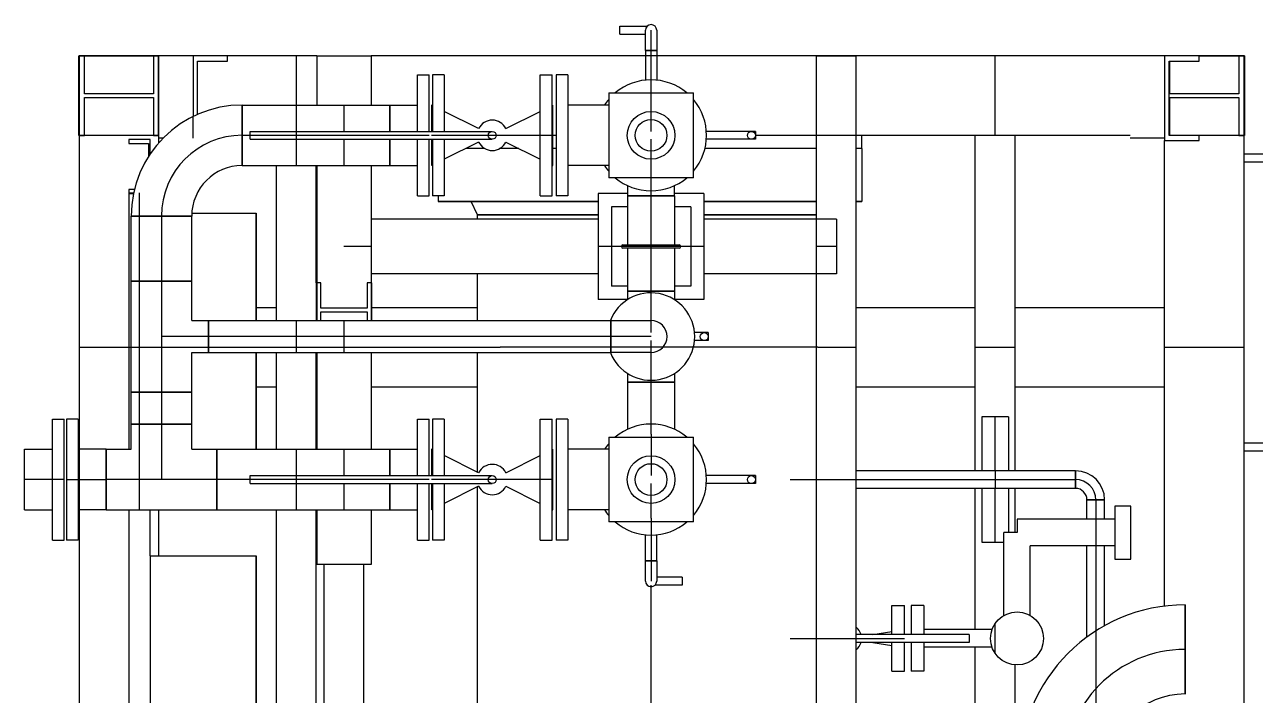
# Model space of a CAD drawing. Header units: inches. Extents: x 517790 to 538444, y 301815 to 302461.
# Drawn here: x 517886.269 to 517888.671, y 302332.528 to 302333.837 of the extents above; entities that cross this region are included whole.
import ezdxf

# ---------------------------------------------------------------- set-up
doc = ezdxf.new("R2010")
doc.units = ezdxf.units.IN
doc.header["$MEASUREMENT"] = 0
doc.layers.add('硅胶总平面底图 工艺装置区', color=253, linetype='Continuous')

msp = doc.modelspace()

# ---------------------------------------------------------------- linework, layer by layer
at = {"layer": '硅胶总平面底图 工艺装置区', "color": 253, "linetype": 'Continuous', "lineweight": -3}
for p, q in [((517887.4308, 302333.818), (517887.4308, 302333.8335)), ((517887.4308, 302333.8335), (517887.484, 302333.8335)), ((517887.4808, 302333.7864), (517887.4808, 302333.8258)), ((517887.4918, 302333.7864), (517887.4918, 302333.8258)), ((517887.5028, 302333.8258), (517887.5028, 302333.7864)), ((517887.4308, 302333.818), (517887.4808, 302333.818)), ((517886.3748, 302333.7758), (517886.3758, 302333.7758)), ((517886.3748, 302333.7758), (517886.3758, 302333.7758)), ((517886.3748, 302333.6208), (517886.3748, 302333.7758)), ((517886.3748, 302333.7758), (517886.3748, 302333.6208)), ((517886.3758, 302333.7758), (517886.3758, 302333.6208)), ((517886.3862, 302333.7758), (517886.3758, 302333.7758)), ((517886.3758, 302333.7758), (517886.3758, 302333.0082)), ((517886.3758, 302333.7758), (517886.5308, 302333.7758)), ((517886.5308, 302333.7758), (517886.3758, 302333.7758)), ((517886.3758, 302333.6208), (517886.3758, 302333.7758)), ((517886.3862, 302333.7019), (517886.3862, 302333.7758)), ((517886.5205, 302333.7758), (517886.5205, 302333.7019)), ((517886.5308, 302333.7758), (517886.5205, 302333.7758)), ((517886.5308, 302333.6208), (517886.5308, 302333.7758)), ((517886.5308, 302333.7758), (517886.5308, 302333.606)), ((517886.598, 302333.7758), (517886.5308, 302333.7758)), ((517886.598, 302333.7758), (517886.598, 302333.6576)), ((517886.6652, 302333.7758), (517886.598, 302333.7758)), ((517886.6652, 302333.7655), (517886.6652, 302333.7758)), ((517886.8392, 302333.7758), (517886.6652, 302333.7758)), ((517886.7995, 302333.5618), (517886.7995, 302333.7758)), ((517886.8392, 302333.7758), (517886.8392, 302333.6799)), ((517886.8392, 302333.7758), (517886.9458, 302333.7758)), ((517886.9458, 302333.7758), (517886.9458, 302333.6799)), ((517887.4808, 302333.7758), (517886.9458, 302333.7758)), ((517887.4808, 302333.7864), (517887.5028, 302333.7864)), ((517887.4918, 302333.7864), (517887.4808, 302333.7864)), ((517887.4808, 302333.7864), (517887.4808, 302333.7285)), ((517887.5028, 302333.7758), (517887.4808, 302333.7758)), ((517887.4918, 302333.7864), (517887.4918, 302333.7864)), ((517887.4918, 302333.7864), (517887.4918, 302333.7864)), ((517887.4918, 302333.7291), (517887.4918, 302333.7864)), ((517887.5028, 302333.7864), (517887.4918, 302333.7864)), ((517887.5028, 302333.7864), (517887.5028, 302333.7285)), ((517888.427, 302333.7758), (517887.5028, 302333.7758)), ((517887.8147, 302331.8952), (517887.8147, 302333.7758)), ((517887.8147, 302333.7758), (517887.8922, 302333.7758)), ((517887.8922, 302331.8952), (517887.8922, 302333.7758)), ((517888.1635, 302333.6208), (517888.1635, 302333.7758)), ((517888.4941, 302333.7758), (517888.427, 302333.7758)), ((517888.4941, 302333.7758), (517888.4941, 302333.6105)), ((517888.5613, 302333.7758), (517888.4941, 302333.7758)), ((517888.5613, 302333.7655), (517888.5613, 302333.7758)), ((517888.5613, 302333.7758), (517888.6491, 302333.7758)), ((517888.6491, 302333.7758), (517888.5613, 302333.7758)), ((517888.6388, 302333.7758), (517888.6388, 302333.7019)), ((517888.6491, 302333.7758), (517888.6388, 302333.7758)), ((517888.6491, 302333.6208), (517888.6491, 302333.7758)), ((517888.6491, 302333.7758), (517888.6502, 302333.7758)), ((517888.6502, 302333.7758), (517888.6491, 302333.7758)), ((517888.6491, 302332.7047), (517888.6491, 302333.7758)), ((517888.6491, 302333.7758), (517888.6491, 302333.6208)), ((517888.6502, 302333.7758), (517888.6502, 302333.6208)), ((517888.6502, 302333.7758), (517888.6502, 302333.6208)), ((517886.6068, 302333.6617), (517886.6068, 302333.7655)), ((517886.6068, 302333.7655), (517886.6652, 302333.7655)), ((517888.5029, 302333.6208), (517888.5029, 302333.7655)), ((517888.5029, 302333.7655), (517888.5613, 302333.7655)), ((517888.5045, 302333.7019), (517888.5045, 302333.7655)), ((517887.0358, 302333.6286), (517887.0358, 302333.7389)), ((517887.0358, 302333.7389), (517887.0588, 302333.7389)), ((517887.0588, 302333.6286), (517887.0588, 302333.7389)), ((517887.065, 302333.7389), (517887.065, 302333.6286)), ((517887.088, 302333.7389), (517887.065, 302333.7389)), ((517887.088, 302333.7389), (517887.088, 302333.6286)), ((517887.2756, 302333.6208), (517887.2756, 302333.7389)), ((517887.2756, 302333.7389), (517887.2986, 302333.7389)), ((517887.2986, 302333.6208), (517887.2986, 302333.7389)), ((517887.3064, 302333.7389), (517887.3064, 302333.6208)), ((517887.3294, 302333.7389), (517887.3064, 302333.7389)), ((517887.3294, 302333.7389), (517887.3294, 302333.6208)), ((517887.4918, 302333.6962), (517887.4918, 302333.7291)), ((517886.5205, 302333.7019), (517886.3862, 302333.7019)), ((517887.4091, 302333.7035), (517887.4091, 302333.5382)), ((517887.4091, 302333.7035), (517887.5745, 302333.7035)), ((517887.5745, 302333.5382), (517887.5745, 302333.7035)), ((517888.6388, 302333.7019), (517888.5045, 302333.7019)), ((517886.3862, 302333.6208), (517886.3862, 302333.6947)), ((517886.3862, 302333.6947), (517886.5205, 302333.6947)), ((517886.5205, 302333.6947), (517886.5205, 302333.6208)), ((517886.6937, 302333.6799), (517886.6937, 302333.6208)), ((517886.6937, 302333.6799), (517886.9817, 302333.6799)), ((517886.6937, 302333.5618), (517886.6937, 302333.6799)), ((517886.8925, 302333.6799), (517886.8925, 302333.6286)), ((517886.9817, 302333.6286), (517886.9817, 302333.6799)), ((517886.9817, 302333.6799), (517887.0358, 302333.6799)), ((517886.9817, 302333.6799), (517886.9817, 302333.6286)), ((517887.0634, 302333.6799), (517887.0634, 302333.6286)), ((517887.065, 302333.6791), (517887.0634, 302333.6799)), ((517887.2986, 302333.6791), (517887.3002, 302333.6799)), ((517887.3002, 302333.5618), (517887.3002, 302333.6799)), ((517887.4091, 302333.6799), (517887.3294, 302333.6799)), ((517887.4918, 302333.6962), (517887.4918, 302333.6961)), ((517887.4918, 302333.6286), (517887.4918, 302333.6961)), ((517887.4918, 302333.6961), (517887.4918, 302333.6961)), ((517888.5045, 302333.6208), (517888.5045, 302333.6947)), ((517888.5045, 302333.6947), (517888.6388, 302333.6947)), ((517888.6388, 302333.6947), (517888.6388, 302333.6208)), ((517886.598, 302333.6154), (517886.598, 302333.6576)), ((517887.1553, 302333.634), (517887.088, 302333.6676)), ((517887.2083, 302333.634), (517887.2756, 302333.6676)), ((517886.7094, 302333.6208), (517886.7094, 302333.6286)), ((517886.7094, 302333.6286), (517887.1818, 302333.6286)), ((517887.6954, 302333.6286), (517887.5998, 302333.6286)), ((517887.6954, 302333.6286), (517887.6954, 302333.6208)), ((517886.3758, 302333.6208), (517886.3748, 302333.6208)), ((517886.3748, 302333.6208), (517886.3758, 302333.6208)), ((517886.3758, 302333.6208), (517886.3862, 302333.6208)), ((517886.5308, 302333.6208), (517886.3758, 302333.6208)), ((517886.4727, 302333.6125), (517886.4727, 302333.6048)), ((517886.5141, 302333.6125), (517886.4727, 302333.6125)), ((517886.4727, 302333.6048), (517886.5109, 302333.6048)), ((517886.5109, 302333.6048), (517886.5109, 302333.5793)), ((517886.5141, 302333.5843), (517886.5141, 302333.6125)), ((517886.5205, 302333.6208), (517886.5308, 302333.6208)), ((517886.5395, 302333.6154), (517886.5308, 302333.6154)), ((517886.7094, 302333.6208), (517886.6937, 302333.6208)), ((517886.6937, 302333.6208), (517886.6937, 302333.5618)), ((517886.6937, 302333.6208), (517886.6937, 302333.6208)), ((517886.6937, 302333.6208), (517886.6937, 302333.6208)), ((517886.7094, 302333.6131), (517886.7094, 302333.6208)), ((517886.9817, 302333.6208), (517886.7094, 302333.6208)), ((517886.7094, 302333.6131), (517887.1818, 302333.6131)), ((517886.8925, 302333.6131), (517886.8925, 302333.5618)), ((517887.0588, 302333.6208), (517886.9817, 302333.6208)), ((517886.9817, 302333.5618), (517886.9817, 302333.6131)), ((517886.9817, 302333.6131), (517886.9817, 302333.5618)), ((517887.0358, 302333.5027), (517887.0358, 302333.6131)), ((517887.0588, 302333.5027), (517887.0588, 302333.6131)), ((517887.3002, 302333.6208), (517887.0634, 302333.6208)), ((517887.0634, 302333.6131), (517887.0634, 302333.5618)), ((517887.065, 302333.6131), (517887.065, 302333.5027)), ((517887.088, 302333.6131), (517887.088, 302333.5027)), ((517887.1553, 302333.6076), (517887.088, 302333.574)), ((517887.2083, 302333.6076), (517887.2756, 302333.574)), ((517887.2756, 302333.5027), (517887.2756, 302333.6208)), ((517887.2986, 302333.5027), (517887.2986, 302333.6208)), ((517887.3064, 302333.6208), (517887.3002, 302333.6208)), ((517887.3064, 302333.6208), (517887.3064, 302333.5027)), ((517887.3294, 302333.6208), (517887.3294, 302333.5027)), ((517887.4918, 302333.5126), (517887.4918, 302333.6131)), ((517887.6954, 302333.6131), (517887.5998, 302333.6131)), ((517887.6954, 302333.6208), (517887.6954, 302333.6131)), ((517888.427, 302333.6208), (517887.6954, 302333.6208)), ((517887.9032, 302333.595), (517887.9032, 302333.6208)), ((517888.1247, 302332.9664), (517888.1247, 302333.6208)), ((517888.2022, 302332.9664), (517888.2022, 302333.6208)), ((517888.4941, 302333.6154), (517888.427, 302333.6154)), ((517888.4941, 302333.6105), (517888.5613, 302333.6105)), ((517888.4941, 302332.7023), (517888.4941, 302333.6105)), ((517888.5613, 302333.6208), (517888.5029, 302333.6208)), ((517888.5613, 302333.6105), (517888.5613, 302333.6208)), ((517888.6491, 302333.6208), (517888.5613, 302333.6208)), ((517888.6388, 302333.6208), (517888.6491, 302333.6208)), ((517888.6502, 302333.6208), (517888.6491, 302333.6208)), ((517888.6502, 302333.6208), (517888.6491, 302333.6208)), ((517887.1674, 302333.595), (517887.13, 302333.595)), ((517887.1674, 302333.595), (517887.13, 302333.595)), ((517887.2336, 302333.595), (517887.1962, 302333.595)), ((517887.2336, 302333.595), (517887.1962, 302333.595)), ((517887.3064, 302333.595), (517887.3002, 302333.595)), ((517887.3064, 302333.595), (517887.3002, 302333.595)), ((517887.8147, 302333.595), (517887.597, 302333.595)), ((517887.8147, 302333.595), (517887.597, 302333.595)), ((517887.9032, 302333.595), (517887.8922, 302333.595)), ((517887.9032, 302333.595), (517887.8922, 302333.595)), ((517887.9032, 302333.595), (517887.9032, 302333.4917)), ((517888.6491, 302333.5846), (517888.7059, 302333.5846)), ((517886.6937, 302333.5618), (517886.9817, 302333.5618)), ((517886.7607, 302333.2593), (517886.7607, 302333.5618)), ((517886.8382, 302333.3331), (517886.8382, 302333.5618)), ((517886.8392, 302333.5618), (517886.8392, 302333.2593)), ((517886.9458, 302333.5618), (517886.9458, 302333.2593)), ((517886.9817, 302333.5618), (517887.0358, 302333.5618)), ((517887.065, 302333.5626), (517887.0634, 302333.5618)), ((517887.2986, 302333.5626), (517887.3002, 302333.5618)), ((517887.4091, 302333.5618), (517887.3294, 302333.5618)), ((517888.6491, 302333.5689), (517888.7423, 302333.5689)), ((517887.5745, 302333.5382), (517887.4091, 302333.5382)), ((517886.4835, 302333.5153), (517886.4727, 302333.5153)), ((517886.4727, 302333.5153), (517886.4727, 302333.5076)), ((517886.4727, 302333.5084), (517886.4819, 302333.5084)), ((517886.4727, 302333.5084), (517886.4727, 302333.0082)), ((517886.4727, 302333.5076), (517886.4817, 302333.5076)), ((517886.4934, 302333.3363), (517886.4934, 302333.5084)), ((517887.4459, 302333.5072), (517887.3885, 302333.5072)), ((517887.3885, 302333.5072), (517887.3885, 302333.3005)), ((517887.4459, 302333.5228), (517887.4459, 302333.5027)), ((517887.4918, 302333.5027), (517887.4918, 302333.5126)), ((517887.5377, 302333.5027), (517887.5377, 302333.5228)), ((517887.5951, 302333.5072), (517887.5377, 302333.5072)), ((517887.5951, 302333.5072), (517887.5951, 302333.3005)), ((517887.0358, 302333.5027), (517887.0588, 302333.5027)), ((517887.088, 302333.5027), (517887.065, 302333.5027)), ((517887.0766, 302333.5027), (517887.0766, 302333.4917)), ((517887.3885, 302333.4917), (517887.0766, 302333.4917)), ((517887.0766, 302333.4917), (517887.3885, 302333.4917)), ((517887.1529, 302333.4658), (517887.1405, 302333.4917)), ((517887.2756, 302333.5027), (517887.2986, 302333.5027)), ((517887.3294, 302333.5027), (517887.3064, 302333.5027)), ((517887.5377, 302333.5027), (517887.4459, 302333.5027)), ((517887.4459, 302333.5027), (517887.4459, 302333.4069)), ((517887.4459, 302333.5027), (517887.4918, 302333.5027)), ((517887.4918, 302333.4069), (517887.4918, 302333.5027)), ((517887.4918, 302333.5027), (517887.4918, 302333.5027)), ((517887.4918, 302333.5027), (517887.4918, 302333.5027)), ((517887.4918, 302333.5027), (517887.5377, 302333.5027)), ((517887.5377, 302333.5027), (517887.5377, 302333.4069)), ((517887.8147, 302333.4917), (517887.5951, 302333.4917)), ((517887.5951, 302333.4917), (517887.8147, 302333.4917)), ((517887.9032, 302333.4917), (517887.8922, 302333.4917)), ((517887.8922, 302333.4917), (517887.9032, 302333.4917)), ((517886.4772, 302333.4634), (517886.5953, 302333.4634)), ((517886.4772, 302333.3363), (517886.4772, 302333.4634)), ((517886.5953, 302333.4634), (517886.4772, 302333.4634)), ((517886.5362, 302333.4634), (517886.5362, 302333.3363)), ((517886.5362, 302333.4634), (517886.5362, 302333.4634)), ((517886.5362, 302333.4634), (517886.5362, 302333.4634)), ((517886.5953, 302333.3363), (517886.5953, 302333.4634)), ((517886.5954, 302333.4687), (517886.7208, 302333.4687)), ((517886.5954, 302333.4687), (517886.7208, 302333.4687)), ((517886.7208, 302333.2593), (517886.7208, 302333.4687)), ((517886.7208, 302333.4687), (517886.7208, 302333.2593)), ((517887.1529, 302333.4658), (517887.3885, 302333.4658)), ((517887.3885, 302333.4658), (517887.1529, 302333.4658)), ((517887.1529, 302333.4571), (517887.1529, 302333.4658)), ((517887.4459, 302333.4813), (517887.4143, 302333.4813)), ((517887.4143, 302333.4813), (517887.4143, 302333.3263)), ((517887.5693, 302333.4813), (517887.5377, 302333.4813)), ((517887.5693, 302333.4813), (517887.5693, 302333.3263)), ((517887.5951, 302333.4658), (517887.8147, 302333.4658)), ((517887.8147, 302333.4658), (517887.5951, 302333.4658)), ((517887.3885, 302333.4571), (517886.9458, 302333.4571)), ((517887.8535, 302333.4571), (517887.5951, 302333.4571)), ((517887.8535, 302333.4571), (517887.8535, 302333.3506)), ((517886.9458, 302333.4038), (517886.8925, 302333.4038)), ((517887.5951, 302333.4038), (517887.3885, 302333.4038)), ((517887.437, 302333.4069), (517887.5466, 302333.4069)), ((517887.5466, 302333.4007), (517887.437, 302333.4007)), ((517887.4459, 302333.4007), (517887.4459, 302333.3169)), ((517887.4918, 302333.4007), (517887.4918, 302333.4069)), ((517887.4918, 302333.3169), (517887.4918, 302333.4007)), ((517887.5377, 302333.4007), (517887.5377, 302333.3169)), ((517887.8535, 302333.4038), (517887.8147, 302333.4038)), ((517887.3885, 302333.3506), (517886.9458, 302333.3506)), ((517887.1529, 302333.2593), (517887.1529, 302333.3506)), ((517887.8535, 302333.3506), (517887.5951, 302333.3506)), ((517886.4772, 302333.3363), (517886.5953, 302333.3363)), ((517886.5953, 302333.3363), (517886.4772, 302333.3363)), ((517886.4772, 302333.12), (517886.4772, 302333.3363)), ((517886.4934, 302333.0573), (517886.4934, 302333.3363)), ((517886.5141, 302333.3363), (517886.5141, 302333.3363)), ((517886.5141, 302333.3363), (517886.5141, 302333.3363)), ((517886.5362, 302333.3363), (517886.5362, 302333.3363)), ((517886.5362, 302333.3363), (517886.5362, 302333.12)), ((517886.5953, 302333.2593), (517886.5953, 302333.3363)), ((517886.8379, 302333.3331), (517886.8379, 302333.2593)), ((517886.847, 302333.3331), (517886.8379, 302333.3331)), ((517886.847, 302333.2835), (517886.847, 302333.3331)), ((517886.9471, 302333.3331), (517886.938, 302333.3331)), ((517886.938, 302333.3331), (517886.938, 302333.2835)), ((517886.9471, 302333.2593), (517886.9471, 302333.3331)), ((517887.4459, 302333.3263), (517887.4143, 302333.3263)), ((517887.5377, 302333.3169), (517887.4459, 302333.3169)), ((517887.4459, 302333.3169), (517887.4918, 302333.3169)), ((517887.4459, 302333.3169), (517887.4459, 302333.3)), ((517887.4918, 302333.3169), (517887.4918, 302333.3169)), ((517887.4918, 302333.3169), (517887.4918, 302333.3169)), ((517887.4918, 302333.3135), (517887.4918, 302333.3169)), ((517887.4918, 302333.3169), (517887.5377, 302333.3169)), ((517887.5693, 302333.3263), (517887.5377, 302333.3263)), ((517887.5377, 302333.3169), (517887.5377, 302333.3)), ((517887.4459, 302333.3005), (517887.3885, 302333.3005)), ((517887.4918, 302333.2359), (517887.4918, 302333.3135)), ((517887.5951, 302333.3005), (517887.5377, 302333.3005)), ((517886.7208, 302333.285), (517886.7607, 302333.285)), ((517886.938, 302333.2835), (517886.847, 302333.2835)), ((517886.847, 302333.2593), (517886.847, 302333.2762)), ((517886.847, 302333.2762), (517886.938, 302333.2762)), ((517886.938, 302333.2762), (517886.938, 302333.2593)), ((517886.9471, 302333.285), (517887.1529, 302333.285)), ((517887.8922, 302333.285), (517888.1247, 302333.285)), ((517888.2022, 302333.285), (517888.4941, 302333.285)), ((517886.5953, 302333.2593), (517886.6281, 302333.2593)), ((517886.6281, 302333.2593), (517886.6281, 302333.197)), ((517886.6281, 302333.2593), (517887.4131, 302333.2593)), ((517886.6281, 302333.197), (517886.6281, 302333.2593)), ((517886.7995, 302333.197), (517886.7995, 302333.2593)), ((517886.8925, 302333.2593), (517886.8925, 302333.197)), ((517887.4131, 302333.197), (517887.4131, 302333.2593)), ((517887.4131, 302333.2593), (517887.4918, 302333.2593)), ((517887.4131, 302333.2593), (517887.4131, 302333.197)), ((517886.6281, 302333.2282), (517886.5362, 302333.2282)), ((517887.4131, 302333.2282), (517886.6281, 302333.2282)), ((517886.6281, 302333.2282), (517886.6281, 302333.2282)), ((517887.4131, 302333.2282), (517887.4131, 302333.2282)), ((517887.4131, 302333.2282), (517887.4131, 302333.2282)), ((517887.4918, 302333.2282), (517887.4131, 302333.2282)), ((517887.4918, 302333.1429), (517887.4918, 302333.2204)), ((517887.6034, 302333.2359), (517887.5768, 302333.2359)), ((517887.6034, 302333.2204), (517887.5768, 302333.2204)), ((517887.6034, 302333.2359), (517887.6034, 302333.2282)), ((517887.6034, 302333.2282), (517887.6034, 302333.2204)), ((517886.3758, 302333.2075), (517887.1973, 302333.2075)), ((517886.5953, 302333.12), (517886.5953, 302333.197)), ((517886.5953, 302333.197), (517886.6281, 302333.197)), ((517886.6281, 302333.197), (517887.4131, 302333.197)), ((517886.7208, 302333.0082), (517886.7208, 302333.197)), ((517886.7208, 302333.197), (517886.7208, 302333.0082)), ((517886.7607, 302333.0082), (517886.7607, 302333.197)), ((517886.8382, 302333.0082), (517886.8382, 302333.197)), ((517886.8392, 302333.197), (517886.8392, 302333.0082)), ((517886.9458, 302333.197), (517886.9458, 302333.0082)), ((517887.1529, 302332.9636), (517887.1529, 302333.197)), ((517887.8173, 302333.2075), (517887.1973, 302333.2075)), ((517887.4918, 302333.197), (517887.4131, 302333.197)), ((517887.8173, 302333.2075), (517887.8922, 302333.2075)), ((517888.1247, 302333.2075), (517888.2022, 302333.2075)), ((517888.4941, 302333.2075), (517888.6491, 302333.2075)), ((517887.4459, 302333.1563), (517887.4459, 302333.1395)), ((517887.5377, 302333.1563), (517887.5377, 302333.1395)), ((517886.7208, 302333.13), (517886.7607, 302333.13)), ((517886.8382, 302333.13), (517886.8392, 302333.13)), ((517886.9458, 302333.13), (517887.1529, 302333.13)), ((517887.5377, 302333.1395), (517887.4459, 302333.1395)), ((517887.4459, 302333.1395), (517887.4459, 302333.0472)), ((517887.4459, 302333.1395), (517887.4918, 302333.1395)), ((517887.4918, 302333.1395), (517887.4918, 302333.1429)), ((517887.4918, 302333.0574), (517887.4918, 302333.1395)), ((517887.4918, 302333.1395), (517887.4918, 302333.1395)), ((517887.4918, 302333.1395), (517887.5377, 302333.1395)), ((517887.5377, 302333.1395), (517887.5377, 302333.0472)), ((517887.8922, 302333.13), (517888.1247, 302333.13)), ((517888.2022, 302333.13), (517888.4941, 302333.13)), ((517886.5953, 302333.12), (517886.4772, 302333.12)), ((517886.4772, 302333.12), (517886.5953, 302333.12)), ((517886.4772, 302333.0573), (517886.4772, 302333.12)), ((517886.5362, 302333.12), (517886.5362, 302333.1201)), ((517886.5362, 302333.12), (517886.5362, 302333.12)), ((517886.5362, 302333.12), (517886.5362, 302333.0573)), ((517886.5953, 302333.0573), (517886.5953, 302333.12)), ((517886.3233, 302332.9492), (517886.3233, 302333.0673)), ((517886.3233, 302333.0673), (517886.3463, 302333.0673)), ((517886.3463, 302332.9492), (517886.3463, 302333.0673)), ((517886.3509, 302333.0673), (517886.3509, 302332.9492)), ((517886.374, 302333.0673), (517886.3509, 302333.0673)), ((517886.374, 302333.0673), (517886.374, 302332.9492)), ((517886.5362, 302333.0573), (517886.4772, 302333.0573)), ((517886.4772, 302333.0082), (517886.4772, 302333.0573)), ((517886.4772, 302333.0573), (517886.5953, 302333.0573)), ((517886.4934, 302332.8901), (517886.4934, 302333.0573)), ((517886.5141, 302333.0573), (517886.5141, 302333.0573)), ((517886.5141, 302333.0573), (517886.5141, 302333.0573)), ((517886.5362, 302333.0573), (517886.5362, 302332.9492)), ((517886.5362, 302333.0573), (517886.5362, 302333.0573)), ((517886.5953, 302333.0573), (517886.5362, 302333.0573)), ((517886.5953, 302333.0082), (517886.5953, 302333.0573)), ((517887.0358, 302332.9569), (517887.0358, 302333.0673)), ((517887.0358, 302333.0673), (517887.0588, 302333.0673)), ((517887.0588, 302332.9569), (517887.0588, 302333.0673)), ((517887.065, 302333.0673), (517887.065, 302332.9569)), ((517887.088, 302333.0673), (517887.065, 302333.0673)), ((517887.088, 302333.0673), (517887.088, 302332.9569)), ((517887.2756, 302332.9492), (517887.2756, 302333.0673)), ((517887.2756, 302333.0673), (517887.2986, 302333.0673)), ((517887.2986, 302332.9492), (517887.2986, 302333.0673)), ((517887.3064, 302333.0673), (517887.3064, 302332.9492)), ((517887.3294, 302333.0673), (517887.3064, 302333.0673)), ((517887.3294, 302333.0673), (517887.3294, 302332.9492)), ((517887.4918, 302333.0379), (517887.4918, 302333.0574)), ((517888.1372, 302333.0714), (517888.1372, 302332.9664)), ((517888.1897, 302333.0714), (517888.1372, 302333.0714)), ((517888.1635, 302332.9664), (517888.1635, 302333.0714)), ((517888.1897, 302333.0714), (517888.1897, 302332.9664)), ((517887.4091, 302333.0318), (517887.4091, 302332.8665)), ((517887.4091, 302333.0318), (517887.5745, 302333.0318)), ((517887.4918, 302333.0379), (517887.4918, 302332.9569)), ((517887.4918, 302333.0379), (517887.4918, 302333.0379)), ((517887.5745, 302332.8665), (517887.5745, 302333.0318)), ((517886.2692, 302332.8901), (517886.2692, 302333.0082)), ((517886.2692, 302332.9492), (517886.2692, 302333.0082)), ((517886.2692, 302333.0082), (517886.3233, 302333.0082)), ((517886.4281, 302333.0082), (517886.374, 302333.0082)), ((517886.3758, 302333.0082), (517886.3758, 302332.8901)), ((517886.4281, 302333.0082), (517886.4281, 302332.9492)), ((517886.4281, 302332.8901), (517886.4281, 302333.0082)), ((517886.4281, 302333.0082), (517886.4772, 302333.0082)), ((517886.5953, 302333.0082), (517886.6444, 302333.0082)), ((517886.6444, 302333.0082), (517886.6444, 302332.9492)), ((517886.6444, 302333.0082), (517886.9817, 302333.0082)), ((517886.6444, 302332.8901), (517886.6444, 302333.0082)), ((517886.7995, 302332.8901), (517886.7995, 302333.0082)), ((517886.8925, 302333.0082), (517886.8925, 302332.9569)), ((517886.9817, 302332.9569), (517886.9817, 302333.0082)), ((517886.9817, 302333.0082), (517887.0358, 302333.0082)), ((517886.9817, 302333.0082), (517886.9817, 302332.9569)), ((517887.0634, 302333.0082), (517887.0634, 302332.9569)), ((517887.065, 302333.0074), (517887.0634, 302333.0082)), ((517887.2986, 302333.0074), (517887.3002, 302333.0082)), ((517887.3002, 302332.8901), (517887.3002, 302333.0082)), ((517887.4091, 302333.0082), (517887.3294, 302333.0082)), ((517888.6491, 302333.0207), (517888.7423, 302333.0207)), ((517888.6491, 302333.005), (517888.7059, 302333.005)), ((517887.1553, 302332.9624), (517887.088, 302332.996)), ((517887.2083, 302332.9624), (517887.2756, 302332.996)), ((517886.7094, 302332.9492), (517886.7094, 302332.9569)), ((517886.7094, 302332.9569), (517887.1818, 302332.9569)), ((517887.6954, 302332.9569), (517887.5998, 302332.9569)), ((517887.6954, 302332.9569), (517887.6954, 302332.9492)), ((517888.3204, 302332.9664), (517887.8922, 302332.9664)), ((517888.1635, 302332.9664), (517888.1635, 302332.9319)), ((517888.3204, 302332.9664), (517888.3204, 302332.9319)), ((517888.3204, 302332.9319), (517888.3204, 302332.9664)), ((517886.3463, 302332.9492), (517886.2692, 302332.9492)), ((517886.2692, 302332.8901), (517886.2692, 302332.9492)), ((517886.3233, 302332.8311), (517886.3233, 302332.9492)), ((517886.3463, 302332.8311), (517886.3463, 302332.9492)), ((517886.3509, 302332.9492), (517886.4281, 302332.9492)), ((517886.3509, 302332.9492), (517886.3509, 302332.8311)), ((517886.374, 302332.9492), (517886.374, 302332.8311)), ((517886.4281, 302332.9492), (517886.4281, 302332.8901)), ((517886.6444, 302332.9492), (517886.4281, 302332.9492)), ((517886.4281, 302332.9492), (517886.4281, 302332.9492)), ((517886.4281, 302332.9492), (517886.4281, 302332.9492)), ((517886.6444, 302332.9521), (517886.6444, 302332.9521)), ((517886.6444, 302332.9521), (517886.6444, 302332.9521)), ((517886.7094, 302332.9492), (517886.6444, 302332.9492)), ((517886.6444, 302332.9492), (517886.6444, 302332.8901)), ((517886.6444, 302332.9492), (517886.6444, 302332.9492)), ((517886.7094, 302332.9414), (517886.7094, 302332.9492)), ((517886.9817, 302332.9492), (517886.7094, 302332.9492)), ((517886.7094, 302332.9414), (517887.1818, 302332.9414)), ((517886.8925, 302332.9414), (517886.8925, 302332.8901)), ((517887.0588, 302332.9492), (517886.9817, 302332.9492)), ((517886.9817, 302332.8901), (517886.9817, 302332.9414)), ((517886.9817, 302332.9414), (517886.9817, 302332.8901)), ((517887.0358, 302332.8311), (517887.0358, 302332.9414)), ((517887.0588, 302332.8311), (517887.0588, 302332.9414)), ((517887.3002, 302332.9492), (517887.0634, 302332.9492)), ((517887.0634, 302332.9414), (517887.0634, 302332.8901)), ((517887.065, 302332.9414), (517887.065, 302332.8311)), ((517887.088, 302332.9414), (517887.088, 302332.8311)), ((517887.1553, 302332.936), (517887.088, 302332.9024)), ((517887.1529, 302332.2095), (517887.1529, 302332.9347)), ((517887.2083, 302332.936), (517887.2756, 302332.9024)), ((517887.2756, 302332.8311), (517887.2756, 302332.9492)), ((517887.2986, 302332.8311), (517887.2986, 302332.9492)), ((517887.3064, 302332.9492), (517887.3064, 302332.8311)), ((517887.3294, 302332.9492), (517887.3294, 302332.8311)), ((517887.4918, 302332.8739), (517887.4918, 302332.9414)), ((517887.6954, 302332.9414), (517887.5998, 302332.9414)), ((517887.6954, 302332.9492), (517887.6954, 302332.9414)), ((517887.7633, 302332.9492), (517887.8273, 302332.9492)), ((517887.8273, 302332.9492), (517887.8922, 302332.9492)), ((517887.8922, 302332.9492), (517888.3204, 302332.9492)), ((517888.3204, 302332.9319), (517887.8922, 302332.9319)), ((517888.1247, 302332.6564), (517888.1247, 302332.9319)), ((517888.1372, 302332.9319), (517888.1372, 302332.8269)), ((517888.1635, 302332.8269), (517888.1635, 302332.9319)), ((517888.1897, 302332.9319), (517888.1897, 302332.8458)), ((517888.2022, 302332.8458), (517888.2022, 302332.9319)), ((517888.3205, 302332.9492), (517888.3204, 302332.9492)), ((517888.3204, 302332.9492), (517888.3204, 302332.9492)), ((517888.3771, 302332.9098), (517888.3425, 302332.9098)), ((517888.3425, 302332.9098), (517888.3771, 302332.9098)), ((517888.3425, 302332.8717), (517888.3425, 302332.9098)), ((517888.3598, 302332.9098), (517888.3598, 302332.9098)), ((517888.3598, 302332.9098), (517888.3598, 302332.9098)), ((517888.3598, 302332.9098), (517888.3598, 302332.8717)), ((517888.3771, 302332.8717), (517888.3771, 302332.9098)), ((517886.2692, 302332.8901), (517886.3233, 302332.8901)), ((517886.4281, 302332.8901), (517886.374, 302332.8901)), ((517886.3758, 302332.8901), (517886.3758, 302329.9134)), ((517886.4281, 302332.8901), (517886.6444, 302332.8901)), ((517886.4727, 302332.8901), (517886.4727, 302332.1971)), ((517886.5141, 302332.8006), (517886.5141, 302332.8901)), ((517886.5308, 302332.8901), (517886.5308, 302332.8006)), ((517886.6444, 302332.8901), (517886.9817, 302332.8901)), ((517886.7607, 302332.3464), (517886.7607, 302332.8901)), ((517886.8382, 302332.3464), (517886.8382, 302332.8901)), ((517886.8392, 302332.8901), (517886.8392, 302332.7838)), ((517886.9458, 302332.8901), (517886.9458, 302332.7838)), ((517886.9817, 302332.8901), (517887.0358, 302332.8901)), ((517887.065, 302332.8909), (517887.0634, 302332.8901)), ((517887.2986, 302332.8909), (517887.3002, 302332.8901)), ((517887.4091, 302332.8901), (517887.3294, 302332.8901)), ((517888.4283, 302332.8975), (517888.3973, 302332.8975)), ((517888.3973, 302332.8975), (517888.3973, 302332.7942)), ((517888.4283, 302332.7942), (517888.4283, 302332.8975)), ((517887.5745, 302332.8665), (517887.4091, 302332.8665)), ((517887.4918, 302332.8739), (517887.4918, 302332.8739)), ((517887.4918, 302332.8738), (517887.4918, 302332.8739)), ((517887.4918, 302332.8738), (517887.4918, 302332.8409)), ((517888.2061, 302332.8717), (517888.2061, 302332.8458)), ((517888.3973, 302332.8717), (517888.2061, 302332.8717)), ((517888.3598, 302332.8717), (517888.3598, 302332.82)), ((517887.4808, 302332.7904), (517887.4808, 302332.8415)), ((517887.4918, 302332.8409), (517887.4918, 302332.7904)), ((517887.5028, 302332.7904), (517887.5028, 302332.8415)), ((517888.2061, 302332.8458), (517888.1803, 302332.8458)), ((517888.1803, 302332.6839), (517888.1803, 302332.8458)), ((517886.3233, 302332.8311), (517886.3463, 302332.8311)), ((517886.374, 302332.8311), (517886.3509, 302332.8311)), ((517887.0358, 302332.8311), (517887.0588, 302332.8311)), ((517887.088, 302332.8311), (517887.065, 302332.8311)), ((517887.2756, 302332.8311), (517887.2986, 302332.8311)), ((517887.3294, 302332.8311), (517887.3064, 302332.8311)), ((517888.1372, 302332.8269), (517888.1803, 302332.8269)), ((517888.232, 302332.6839), (517888.232, 302332.82)), ((517888.3973, 302332.82), (517888.232, 302332.82)), ((517888.3425, 302332.6419), (517888.3425, 302332.82)), ((517888.3598, 302332.82), (517888.3598, 302332.6537)), ((517888.3771, 302332.664), (517888.3771, 302332.82)), ((517886.5141, 302332.8006), (517886.7208, 302332.8006)), ((517886.5141, 302332.8006), (517886.7208, 302332.8006)), ((517886.5141, 302332.8006), (517886.5141, 302332.2839)), ((517886.5141, 302332.8006), (517886.5141, 302332.2839)), ((517886.7208, 302332.2839), (517886.7208, 302332.8006)), ((517886.7208, 302332.8006), (517886.7208, 302332.2839)), ((517887.5028, 302332.7904), (517887.4808, 302332.7904)), ((517887.4808, 302332.7511), (517887.4808, 302332.7904)), ((517887.4808, 302332.7904), (517887.5028, 302332.7904)), ((517887.4918, 302332.7904), (517887.4918, 302332.7904)), ((517887.4918, 302332.7904), (517887.4918, 302332.7904)), ((517887.4918, 302332.7904), (517887.4918, 302332.7511)), ((517887.5028, 302332.7904), (517887.5028, 302332.7511)), ((517888.3973, 302332.7942), (517888.4283, 302332.7942)), ((517886.9458, 302332.7838), (517886.8392, 302332.7838)), ((517886.8537, 302332.2775), (517886.8537, 302332.7838)), ((517886.9312, 302332.2775), (517886.9312, 302332.7838)), ((517887.4918, 302331.7169), (517887.4918, 302332.7433)), ((517887.5528, 302332.7433), (517887.4997, 302332.7433)), ((517887.5528, 302332.7588), (517887.5028, 302332.7588)), ((517887.5528, 302332.7588), (517887.5528, 302332.7433)), ((517887.9618, 302332.6469), (517887.9618, 302332.7032)), ((517887.9618, 302332.7032), (517887.9864, 302332.7032)), ((517887.9864, 302332.6469), (517887.9864, 302332.7032)), ((517887.9995, 302332.7032), (517887.9995, 302332.6469)), ((517888.0241, 302332.7032), (517887.9995, 302332.7032)), ((517888.0241, 302332.7032), (517888.0241, 302332.6469)), ((517888.534, 302332.5308), (517888.534, 302332.7047)), ((517888.534, 302332.7047), (517888.534, 302332.5308)), ((517888.6491, 302332.5308), (517888.6491, 302332.7047)), ((517888.1635, 302332.6101), (517888.1635, 302332.6683)), ((517888.1125, 302332.6469), (517887.8922, 302332.6469)), ((517887.9249, 302332.6469), (517887.9618, 302332.6526)), ((517888.1575, 302332.6564), (517888.0241, 302332.6564)), ((517888.1125, 302332.6469), (517888.1125, 302332.6392)), ((517888.3598, 302332.6537), (517888.3598, 302332.2603)), ((517887.7633, 302332.6392), (517887.8922, 302332.6392)), ((517887.8922, 302332.6392), (517887.9864, 302332.6392)), ((517888.1125, 302332.6314), (517887.8922, 302332.6314)), ((517887.9249, 302332.6314), (517887.9618, 302332.6257)), ((517887.9618, 302332.5752), (517887.9618, 302332.6314)), ((517887.9864, 302332.5752), (517887.9864, 302332.6314)), ((517887.9995, 302332.6314), (517887.9995, 302332.5752)), ((517888.0241, 302332.6314), (517888.0241, 302332.5752)), ((517888.1575, 302332.6219), (517888.0241, 302332.6219)), ((517888.1125, 302332.6392), (517888.1125, 302332.6314)), ((517888.1247, 302332.3177), (517888.1247, 302332.6219)), ((517888.534, 302332.6178), (517888.534, 302332.6178)), ((517888.534, 302332.6178), (517888.534, 302332.6178)), ((517887.9618, 302332.5752), (517887.9864, 302332.5752)), ((517888.0241, 302332.5752), (517887.9995, 302332.5752)), ((517888.2022, 302332.3177), (517888.2022, 302332.5877)), ((517888.6491, 302330.7039), (517888.6491, 302332.5308))]:
    msp.add_line(p, q, dxfattribs=at)
for centre, radius in [((517887.4918, 302333.6208), 0.0465), ((517887.4918, 302333.6208), 0.031), ((517887.1818, 302333.6208), 0.00775), ((517887.6876, 302333.6208), 0.00775), ((517887.5957, 302333.2282), 0.00775), ((517887.4918, 302332.9492), 0.0465), ((517887.4918, 302332.9492), 0.031), ((517887.1818, 302332.9492), 0.00775), ((517887.6876, 302332.9492), 0.00775), ((517888.2061, 302332.6392), 0.0517)]:
    msp.add_circle(centre, radius, dxfattribs=at)
for centre, radius, start, end in [((517887.4918, 302333.8258), 0.011, 0, 180), ((517887.4918, 302333.8258), 0.011, 0, 180), ((517887.4918, 302333.6208), 0.1083, 49.7774, 130.2226), ((517886.6937, 302333.4634), 0.2165, 90, 180), ((517887.4918, 302333.6208), 0.1083, 139.7774, 146.9443), ((517887.4918, 302333.6208), 0.1083, 319.7774, 40.2226), ((517887.1818, 302333.6208), 0.0296, 26.5142, 153.4858), ((517886.6937, 302333.4634), 0.1575, 90, 180), ((517887.1818, 302333.6208), 0.0296, 206.5142, 333.4858), ((517886.6937, 302333.4634), 0.0984, 90, 180), ((517887.4918, 302333.6208), 0.1083, 213.0557, 220.2226), ((517887.4918, 302333.6208), 0.1083, 229.7774, 270), ((517887.4918, 302333.6208), 0.1083, 270, 310.2226), ((517887.437, 302333.4038), 0.0031, 90, 270), ((517887.5466, 302333.4038), 0.0031, 270, 90), ((517887.4918, 302333.2282), 0.0853, 0, 158.5687), ((517887.4918, 302333.2282), 0.0312, 0, 90), ((517887.4918, 302333.2282), 0.0312, 270, 90), ((517887.4918, 302333.2282), 0.0853, 201.4313, 0), ((517887.4918, 302333.2282), 0.0312, 270, 0), ((517887.4918, 302332.9492), 0.1083, 49.7774, 130.2226), ((517887.4918, 302332.9492), 0.1083, 139.7774, 146.9443), ((517887.4918, 302332.9492), 0.1083, 319.7774, 40.2226), ((517887.1818, 302332.9492), 0.0296, 26.5142, 153.4858), ((517888.3204, 302332.9098), 0.0566, 0, 90), ((517887.1818, 302332.9492), 0.0296, 206.5142, 333.4858), ((517888.3204, 302332.9098), 0.0394, 0, 90), ((517888.3204, 302332.9098), 0.0221, 0, 90), ((517887.4918, 302332.9492), 0.1083, 213.0557, 220.2226), ((517887.4918, 302332.9492), 0.1083, 229.7774, 270), ((517887.4918, 302332.9492), 0.1083, 270, 310.2226), ((517887.4918, 302332.7511), 0.011, 180, 0), ((517887.4918, 302332.7511), 0.011, 180, 0), ((517888.534, 302332.3816), 0.3232, 90, 180), ((517887.8748, 302332.6392), 0.0279, 16.1353, 51.3645), ((517887.8748, 302332.6392), 0.0279, 308.6355, 343.8647), ((517888.534, 302332.3816), 0.2362, 90, 180), ((517888.534, 302332.3816), 0.1493, 90, 180)]:
    msp.add_arc(centre, radius, start, end, dxfattribs=at)

doc.saveas('drawing.dxf')
